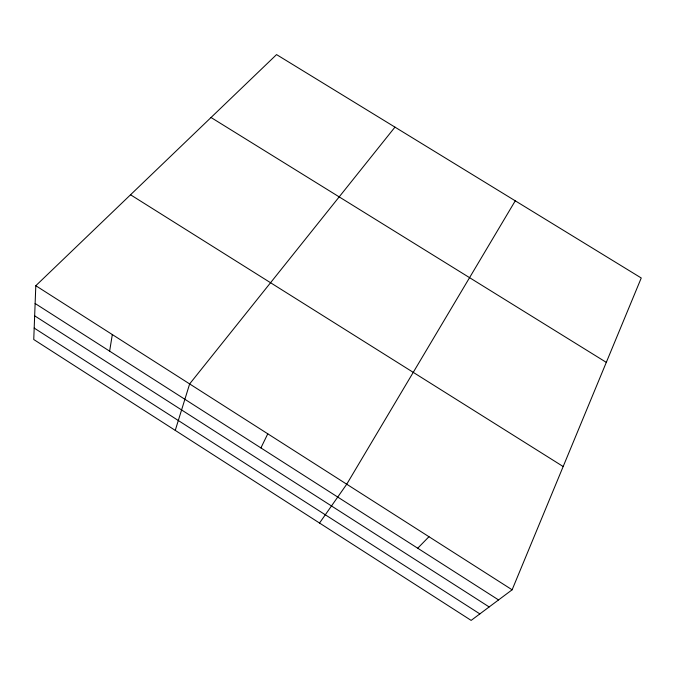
<?xml version="1.0" encoding="UTF-8"?>
<svg xmlns="http://www.w3.org/2000/svg" width="675" height="675" viewBox="0 0 675 675"><rect width="100%" height="100%" fill="white"/><g stroke="black" fill="none" stroke-linecap="round" stroke-linejoin="round"><path stroke-width="1.01" d="M35.809 285.719L33.75 339.517L471.15 620.401L512.123 589.798L641.25 277.99L276.556 54.599L35.809 285.719L512.123 589.798M109.628 351.152L112.32 334.564M175.255 430.388L189.641 383.923L394.959 127.128M260.913 447.922L267.773 433.806M515.261 200.821L346.731 484.211L319.528 523.032M417.715 548.218L428.971 536.718M211.03 117.501L606.302 362.365M130.537 194.78L563.169 466.526M35.134 303.497L498.555 599.932M34.661 315.832L489.156 606.943M34.189 328.075L479.849 613.904"/></g></svg>
